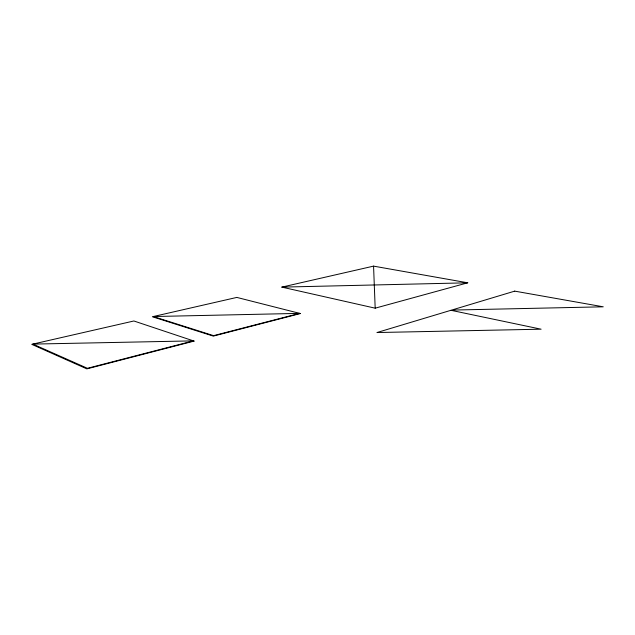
<?xml version="1.0" encoding="UTF-8"?>
<svg xmlns="http://www.w3.org/2000/svg" width="635" height="635" viewBox="0 0 635 635"><rect width="100%" height="100%" fill="white"/><g stroke="black" fill="none" stroke-linecap="round" stroke-linejoin="round"><path stroke-width="0.95" d="M375.182 308.173L467.733 282.805L373.563 266.128L281.845 287.115L375.182 308.173L373.563 266.128M281.845 287.115L467.733 282.805M450.953 310.293L376.944 332.542L541.099 329.192L450.953 310.293M514.715 291.132L451.636 310.086L603.25 306.808L514.715 291.132M193.421 340.868L87.424 368.3L32.861 344.099L193.421 340.868M299.672 313.373L213.59 335.645L153.289 316.54L299.672 313.373M194.08 341.09L86.86 368.872L31.75 344.353L133.874 320.985L194.08 341.09M300.363 313.547L213.312 336.106L152.384 316.746L236.831 297.418L300.363 313.547"/></g></svg>
